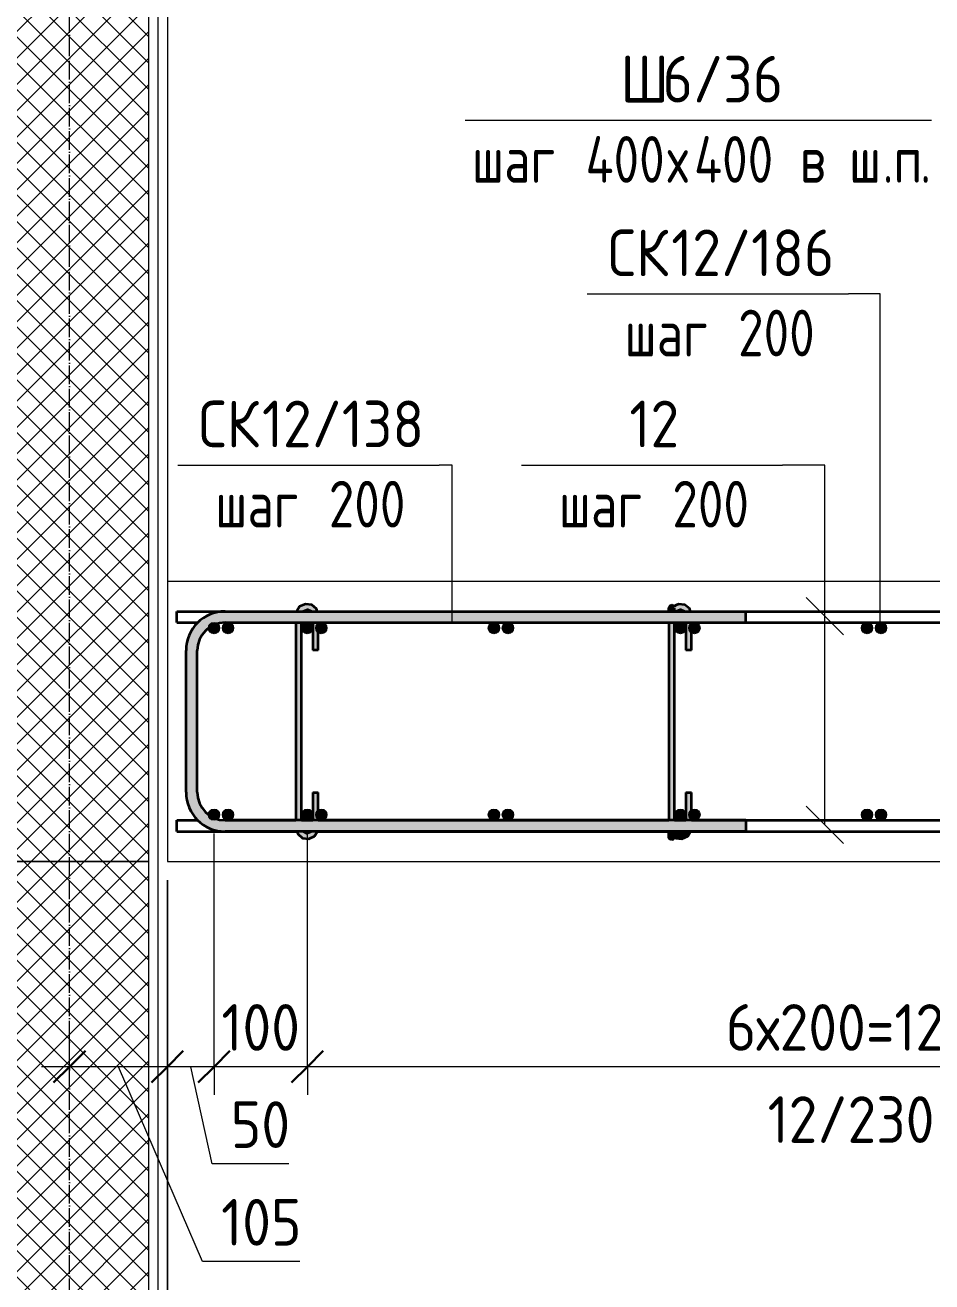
# Model space of a CAD drawing. Header units: millimetres. Extents: x 1059 to 21651, y -4238 to 7265.
# Drawn here: x 10129 to 11101, y 1519 to 2866 of the extents above; entities that cross this region are included whole.
import ezdxf

# ---------------------------------------------------------------- set-up
doc = ezdxf.new("R2010")
doc.units = ezdxf.units.MM
doc.linetypes.add('02 Штрихпунктирная _20 мм_', pattern=[25, 20, -2.5, 0, -2.5])
for name, color, linetype, lineweight in [('AA_Dim', 7, 'Continuous', 9), ('AA_Dim-20', 7, 'Continuous', 9), ('AA_Vinoska', 7, 'Continuous', 9), ('AF_Stena', 7, 'Continuous', 60), ('AF_Stena_Опалубка', 253, 'Continuous', 20), ('AF_Stena_Опалубка_Существующая', 253, 'Continuous', 20), ('KR_Armatura', 7, 'Continuous', 20), ('KR_Armatura_Tonkie', 7, 'Continuous', 20), ('KR_Fundament', 7, 'Continuous', 20), ('Оси', 7, 'Continuous', 9)]:
    doc.layers.add(name, color=color, linetype=linetype, lineweight=lineweight)
doc.styles.add('ISOCPEUR_1', font='isocpeur.TTF', dxfattribs={"width": 0.9, "height": 50})
doc.styles.add('ISOCPEUR_2', font='isocpeur.TTF', dxfattribs={"width": 0.8, "height": 50})
doc.dimstyles.new('00_Точн_3_знака__прозр__1', dxfattribs={"dimscale": 304.8, "dimtxt": 50.137748, "dimasz": 0.111549, "dimexe": 0.098425, "dimexo": 0.065617, "dimgap": 0.006562, "dimtad": 1, "dimdec": 3, "dimrnd": 0.001, "dimdsep": 46, "dimtxsty": 'ISOCPEUR_1', "dimblk1": 'OBLIQUE', "dimblk2": 'OBLIQUE', "dimsah": 1, "dimcen": 0.09, "dimdle": 0.098425, "dimazin": 0, "dimtfac": 1, "dimtdec": 4, "dimtix": 1, "dimtmove": 0, "dimatfit": 3, "dimfxl": 1, "dimtvp": 1, "dimtolj": 1, "dimtzin": 0, "dimlwd": 18, "dimlwe": 18, "dimarcsym": 2})
doc.dimstyles.new('01_Точн_3_знака__непрозр__1', dxfattribs={"dimscale": 304.8, "dimtxt": 50.137748, "dimasz": 0.111549, "dimexe": 0.098425, "dimexo": 0.065617, "dimgap": 0.019685, "dimtad": 1, "dimdec": 3, "dimrnd": 0.001, "dimdsep": 46, "dimtxsty": 'ISOCPEUR_1', "dimblk1": 'OBLIQUE', "dimblk2": 'OBLIQUE', "dimsah": 1, "dimcen": 0.09, "dimdle": 0.098425, "dimazin": 0, "dimtfac": 1, "dimtdec": 4, "dimtix": 1, "dimtmove": 0, "dimatfit": 3, "dimfxl": 1, "dimtvp": 1, "dimtfill": 1, "dimtolj": 1, "dimtzin": 0, "dimlwd": 18, "dimlwe": 18, "dimarcsym": 2})
doc.dimstyles.new('05_Округл_1мм__прозр_', dxfattribs={"dimscale": 304.8, "dimtxt": 50.137748, "dimasz": 0.111549, "dimexe": 0.098425, "dimexo": 0.065617, "dimgap": 0.006562, "dimtad": 1, "dimdec": 0, "dimdsep": 46, "dimtxsty": 'ISOCPEUR_1', "dimblk1": 'OBLIQUE', "dimblk2": 'OBLIQUE', "dimsah": 1, "dimcen": 0.09, "dimdle": 0.098425, "dimazin": 0, "dimtfac": 1, "dimtdec": 4, "dimtix": 1, "dimtmove": 0, "dimatfit": 3, "dimfxl": 1, "dimtvp": 1, "dimtolj": 1, "dimtzin": 0, "dimlwd": 18, "dimlwe": 18, "dimarcsym": 2})
doc.dimstyles.new('05_Округл_1мм__прозр__1', dxfattribs={"dimscale": 304.8, "dimtxt": 50.137748, "dimasz": 0.111549, "dimexe": 0.098425, "dimexo": 0.065617, "dimgap": 0.006562, "dimtad": 1, "dimdec": 0, "dimdsep": 46, "dimtxsty": 'ISOCPEUR_1', "dimblk1": 'OBLIQUE', "dimblk2": 'OBLIQUE', "dimsah": 1, "dimcen": 0.09, "dimdle": 0.098425, "dimazin": 0, "dimtfac": 1, "dimtdec": 4, "dimtix": 1, "dimtmove": 1, "dimatfit": 3, "dimfxl": 1, "dimtvp": 1, "dimtolj": 1, "dimtzin": 0, "dimlwd": 18, "dimlwe": 18, "dimarcsym": 2})

# ---------------------------------------------------------------- blocks, each defined once
blk = doc.blocks.new('350_Шпилька массив _НесАрм_РабПлоск_ - 350_Шпилька массив _НесАрм_РабПлоск_-4118873-КР_ФПм1_Арм_1')
at = {"layer": 'KR_Armatura_Tonkie', "lineweight": 35}
for points in [[(28.4, 3.9), (37.5, 3.9), (37.5, 6.8), (33.9, 6.8), (32.8, 6.9), (29.7, 6.2)], [(28.4, 3.9), (29.7, 1.6), (33.1, 0.9), (35.2, 1.2), (37.5, 1.3), (37.5, 3.9), (30.1, 3.9)], [(49.5, 3.9), (261.5, 3.9), (261.5, 6.9), (49.5, 6.8), (49.5, 3.9)], [(49.5, 3.2), (49.5, 0.9), (261.5, 1), (261.5, 3.9), (49.5, 3.9)], [(273.5, 4), (273.5, 3.9), (280.4, 3.9), (279.1, 6.2), (275.3, 6.9), (273.5, 6.5), (273.5, 5.5)], [(273.5, 1.1), (276.7, 1.1), (279.1, 1.6), (280.4, 3.9), (273.5, 3.8), (273.5, 1.3)]]:
    blk.add_hatch(color=256, dxfattribs=at).paths.add_polyline_path(points)
for p, q in [((261.5, 6.9), (49.5, 6.9)), ((49.5, 0.9), (261.5, 0.9))]:
    blk.add_line(p, q, dxfattribs=at)
at = {"layer": 'KR_Armatura_Tonkie', "lineweight": 35, "flags": 128}
for points in [[(28.4, 3.9), (29.8, 6.4), (31.4, 6.9)], [(31.4, 0.9), (28.9, 2.3), (28.4, 3.9)], [(37.5, 6.9), (34.8, 6.9), (31.6, 6.9), (31.4, 6.9)], [(31.4, 6.9), (33.3, 6.9), (37.5, 6.9)], [(33, 0.9), (31.6, 0.9), (31.4, 0.9)], [(31.4, 0.9), (33.3, 0.9), (37.5, 0.9)], [(273.5, 6.9), (273.9, 6.9), (277.1, 6.9), (277.4, 6.9)], [(277.4, 6.9), (275.5, 6.9), (273.5, 6.9)], [(273.5, 0.9), (273.9, 0.9), (277.1, 0.9)], [(277.4, 6.9), (279.9, 5.5), (280.4, 3.9)], [(280.4, 3.9), (279, 1.4), (278.1, 1.1)]]:
    blk.add_lwpolyline(points, dxfattribs=at)
blk = doc.blocks.new('350_Шпилька массив _НесАрм_РабПлоск_ - 350_Шпилька массив _НесАрм_РабПлоск_-4122398-КР_ФПм1_Арм_1')
at = {"layer": 'KR_Armatura_Tonkie', "lineweight": 35}
for points in [[(28.4, 3.9), (31.9, -4.6), (36.4, -6.2), (36.4, 0.2), (35.2, 0.9), (35.2, 6.9), (36.4, 7.6), (36.4, 10.2), (32.8, 10.1), (32, 10.1), (30.9, 10.1), (30.1, 8.2)], [(48.4, 10), (48.4, 9.9), (48.4, 10)], [(272.4, -1.7), (272.4, -6.4), (276.9, -4.6), (280.4, 3.9), (277.5, 10.7), (274.8, 10.1), (272.4, 10), (272.4, 7.6), (273.6, 6.9), (273.6, 0.9), (272.4, 0.2), (272.4, -1.6)], [(48.4, -7.7), (48.4, -8.1), (78.1, -8), (78.1, -2.1), (48.4, -2.2), (48.4, -7.3)], [(230.7, -5.1), (230.7, -8.1), (260.4, -7.9), (260.4, -2.1), (230.7, -2.2), (230.7, -4.3)]]:
    blk.add_hatch(color=256, dxfattribs=at).paths.add_polyline_path(points)
for p, q in [((30.7, 10.3), (30.6, 10.2)), ((48.4, 9.9), (260.4, 9.9)), ((78.1, -2.1), (48.4, -2.1)), ((48.4, -8.1), (78.1, -8.1)), ((78.1, -2.1), (78.1, -8.1)), ((260.4, -2.1), (230.7, -2.1)), ((230.7, -8.1), (230.7, -2.1)), ((230.7, -8.1), (260.4, -8.1))]:
    blk.add_line(p, q, dxfattribs=at)
at = {"layer": 'KR_Armatura_Tonkie', "lineweight": 35, "flags": 128}
for points in [[(30.6, 10.2), (29.4, 8.8), (28.5, 2.1), (31.4, -4.1), (36.4, -7.2)], [(36.4, -0.4), (36, -0.2), (34.4, 4.2), (36.4, 8.3)], [(272.4, -6.9), (274.9, -6.2), (279.3, -1), (280.2, 5.7), (277.5, 11.6)], [(272.4, 8.2), (272.7, 8), (274.4, 3.6), (272.4, -0.4)]]:
    blk.add_lwpolyline(points, dxfattribs=at)
blk = doc.blocks.new('350_Шпилька массив _НесАрм_РабПлоск_ - 350_Шпилька массив _НесАрм_РабПлоск_-V8-КР_ФПм1_Арм_1')
at = {"layer": 'KR_Armatura_Tonkie', "lineweight": 35}
for points in [[(28.4, 3.9), (31.9, -4.6), (36.4, -6.2), (36.2, 0.3), (35.2, 0.9), (35.2, 6.9), (36.4, 7.6), (36.4, 14.3), (31.9, 12.4), (30.1, 8.2)], [(48.4, 12.9), (48.4, 9.9), (260.4, 10), (260.4, 15.9), (48.4, 15.8), (48.4, 13.7)], [(272.4, 10.8), (272.4, 7.6), (273.6, 6.9), (273.6, 0.9), (272.4, 0.2), (272.4, -6.4), (276.9, -4.6), (280.4, 3.9), (276.9, 12.4), (272.4, 14), (272.4, 11.4)], [(48.4, -2.1), (48.4, -8.1), (78.1, -8), (78.1, -2.1), (58.3, -2.1)], [(230.7, -5.1), (230.7, -8.1), (260.4, -7.9), (260.4, -2.1), (230.7, -2.2), (230.7, -4.3)]]:
    blk.add_hatch(color=256, dxfattribs=at).paths.add_polyline_path(points)
for p, q in [((260.4, 15.9), (48.4, 15.9)), ((48.4, 9.9), (260.4, 9.9)), ((78.1, -2.1), (48.4, -2.1)), ((48.4, -8.1), (78.1, -8.1)), ((78.1, -2.1), (78.1, -8.1)), ((260.4, -2.1), (230.7, -2.1)), ((230.7, -8.1), (230.7, -2.1)), ((230.7, -8.1), (260.4, -8.1))]:
    blk.add_line(p, q, dxfattribs=at)
at = {"layer": 'KR_Armatura_Tonkie', "lineweight": 35, "flags": 128}
for points in [[(36.4, 14.7), (33.9, 14), (29.4, 8.8), (28.5, 2.1), (31.4, -4.1), (36.4, -7.2)], [(272.4, -6.9), (274.9, -6.2), (279.3, -1), (280.2, 5.7), (277.4, 11.9), (272.4, 15)], [(36.4, -0.4), (36, -0.2), (34.4, 4.2), (36.4, 8.3)], [(272.4, 8.2), (272.7, 8), (274.4, 3.6), (272.4, -0.4)]]:
    blk.add_lwpolyline(points, dxfattribs=at)
blk = doc.blocks.new('DIMBLOCK57-КР_ФПм1_Арм_1')
at = {"layer": 'AA_Dim-20', "lineweight": 18}
for p, q in [((10331.3, 1749.8), (10331.3, 2000)), ((10431.3, 1749.8), (10431.3, 2000)), ((11631.3, 1749.8), (11631.3, 2000)), ((10331.3, 1749.8), (10331.3, 1719.8)), ((11631.3, 1749.8), (10431.3, 1749.8)), ((10431.3, 1749.8), (10431.3, 1719.8)), ((11631.3, 1749.8), (11631.3, 1719.8))]:
    blk.add_line(p, q, dxfattribs=at)
at = {"layer": 'AA_Dim-20', "lineweight": 30}
for p, q in [((10331.3, 1749.8), (10348.3, 1766.8)), ((10431.3, 1749.8), (10448.3, 1766.8)), ((11631.3, 1749.8), (11648.3, 1766.8)), ((10331.3, 1749.8), (10314.3, 1732.8)), ((10431.3, 1749.8), (10414.3, 1732.8)), ((11631.3, 1749.8), (11614.3, 1732.8))]:
    blk.add_line(p, q, dxfattribs=at)
at = {"layer": 'AA_Dim-20', "color": 0, "lineweight": 18, "insert": (10879.9, 1817), "char_height": 50, "width": 363.262, "attachment_point": 1, "line_spacing_factor": 1.135194, "style": 'ISOCPEUR_1'}
blk.add_mtext('6х200=1200', dxfattribs=at)
blk = doc.blocks.new('_None')
blk = doc.blocks.new('DIMBLOCK58-КР_ФПм1_Арм_1')
at = {"layer": 'AA_Dim-20', "lineweight": 18}
for p, q in [((10331.3, 1749.8), (10331.3, 2000)), ((10431.3, 1749.8), (10431.3, 2000)), ((10281.3, 1749.8), (10281.3, 1950)), ((10281.3, 1749.8), (10281.3, 1719.8)), ((10431.3, 1749.8), (10331.3, 1749.8)), ((10331.3, 1749.8), (10331.3, 1719.8)), ((10431.3, 1749.8), (10431.3, 1719.8))]:
    blk.add_line(p, q, dxfattribs=at)
at = {"layer": 'AA_Dim-20', "lineweight": 30}
for p, q in [((10281.3, 1749.8), (10298.3, 1766.8)), ((10331.3, 1749.8), (10348.3, 1766.8)), ((10431.3, 1749.8), (10448.3, 1766.8)), ((10281.3, 1749.8), (10264.3, 1732.8)), ((10331.3, 1749.8), (10314.3, 1732.8)), ((10431.3, 1749.8), (10414.3, 1732.8))]:
    blk.add_line(p, q, dxfattribs=at)
at = {"layer": 'AA_Dim-20', "color": 0, "lineweight": 18, "insert": (10339.2, 1817), "char_height": 50, "width": 101.032, "attachment_point": 1, "line_spacing_factor": 1.135194, "style": 'ISOCPEUR_1'}
blk.add_mtext('100', dxfattribs=at)
blk = doc.blocks.new('DIMBLOCK59-КР_ФПм1_Арм_1')
at = {"layer": 'AA_Dim-20', "lineweight": 18}
for p, q in [((10331.3, 1749.8), (10331.3, 2000)), ((10281.3, 1749.8), (10281.3, 1950)), ((10176.3, 1749.8), (10176.3, 1779.8)), ((10176.3, 1749.8), (10176.3, 1745.8)), ((10331.3, 1749.8), (10281.3, 1749.8)), ((10281.3, 1749.8), (10281.3, 1719.8)), ((10329.2, 1645.7), (10306.3, 1749.8)), ((10331.3, 1749.8), (10331.3, 1719.8)), ((10411.6, 1645.7), (10329.2, 1645.7))]:
    blk.add_line(p, q, dxfattribs=at)
at = {"layer": 'AA_Dim-20', "lineweight": 30}
for p, q in [((10176.3, 1749.8), (10193.3, 1766.8)), ((10281.3, 1749.8), (10298.3, 1766.8)), ((10331.3, 1749.8), (10348.3, 1766.8)), ((10176.3, 1749.8), (10159.3, 1732.8)), ((10281.3, 1749.8), (10264.3, 1732.8)), ((10331.3, 1749.8), (10314.3, 1732.8))]:
    blk.add_line(p, q, dxfattribs=at)
at = {"layer": 'AA_Dim-20', "color": 0, "lineweight": 18, "insert": (10349.2, 1712.8), "char_height": 50, "width": 74.923, "attachment_point": 1, "line_spacing_factor": 1.135194, "style": 'ISOCPEUR_1'}
blk.add_mtext('50', dxfattribs=at)
blk = doc.blocks.new('DIMBLOCK60-КР_ФПм1_Арм_1')
at = {"layer": 'AA_Dim-20', "lineweight": 18}
for p, q in [((10281.3, 1749.8), (10281.3, 1950)), ((10176.3, 1749.8), (10176.3, 1779.8)), ((10281.3, 1749.8), (10146.3, 1749.8)), ((10176.3, 1749.8), (10176.3, 1745.8)), ((10318.9, 1541), (10228.8, 1749.8)), ((10281.3, 1749.8), (10281.3, 1719.8)), ((10423.1, 1541), (10318.9, 1541))]:
    blk.add_line(p, q, dxfattribs=at)
at = {"layer": 'AA_Dim-20', "lineweight": 30}
for p, q in [((10176.3, 1749.8), (10193.3, 1766.8)), ((10281.3, 1749.8), (10298.3, 1766.8)), ((10176.3, 1749.8), (10159.3, 1732.8)), ((10281.3, 1749.8), (10264.3, 1732.8))]:
    blk.add_line(p, q, dxfattribs=at)
at = {"layer": 'AA_Dim-20', "color": 0, "lineweight": 18, "insert": (10338.9, 1608.1), "char_height": 50, "width": 101.032, "attachment_point": 1, "line_spacing_factor": 1.135194, "style": 'ISOCPEUR_1'}
blk.add_mtext('105', dxfattribs=at)
blk = doc.blocks.new('042_М_Арматуры - Диам длина поз _ Шаг _засечки_-3174167-КР_ФПм1_Арм_1')
at = {"layer": 'AA_Vinoska'}
blk.add_line((-7, 0), (7, 0), dxfattribs=at)
blk = doc.blocks.new('DIMBLOCK66-КР_ФПм1_Арм_1')
at = {"layer": 'AA_Dim-20', "lineweight": 18}
for p, q in [((10281.3, 1950), (10281.3, 958.4)), ((10281.3, 988.4), (10281.3, 1950)), ((10176.3, 992.5), (10176.3, 958.4)), ((10176.3, 988.4), (10176.3, 992.5)), ((10176.3, 988.4), (10281.3, 988.4))]:
    blk.add_line(p, q, dxfattribs=at)
at = {"layer": 'AA_Dim-20', "lineweight": 30}
for p, q in [((10176.3, 988.4), (10193.3, 1005.4)), ((10281.3, 988.4), (10298.3, 1005.4)), ((10176.3, 988.4), (10159.3, 971.4)), ((10281.3, 988.4), (10264.3, 971.4))]:
    blk.add_line(p, q, dxfattribs=at)
at = {"layer": 'AA_Dim-20', "color": 0, "lineweight": 18, "insert": (10186.7, 1059.6), "char_height": 50, "width": 101.032, "attachment_point": 1, "line_spacing_factor": 1.135194, "style": 'ISOCPEUR_1', "bg_fill": 3, "box_fill_scale": 1.25, "bg_fill_color": 256, "bg_fill_true_color": 13158600, "bg_fill_transparency": 0}
blk.add_mtext('105', dxfattribs=at)
blk = doc.blocks.new('_Oblique')
at = {"color": 0, "linetype": 'ByBlock', "lineweight": -2}
blk.add_line((-0.5, -0.5), (0.5, 0.5), dxfattribs=at)
blk = doc.blocks.new('DIMBLOCK67-КР_ФПм1_Арм_1')
at = {"layer": 'AA_Dim-20', "lineweight": 18}
for p, q in [((10281.3, 1950), (10281.3, 958.4)), ((10281.3, 988.4), (10281.3, 1950)), ((11881.3, 1950), (11881.3, 958.4)), ((11881.3, 988.4), (11881.3, 1950)), ((10281.3, 988.4), (11911.3, 988.4))]:
    blk.add_line(p, q, dxfattribs=at)
at = {"layer": 'AA_Dim-20', "lineweight": 30}
for p, q in [((10281.3, 988.4), (10298.3, 1005.4)), ((11881.3, 988.4), (11898.3, 1005.4)), ((10281.3, 988.4), (10264.3, 971.4)), ((11881.3, 988.4), (11864.3, 971.4))]:
    blk.add_line(p, q, dxfattribs=at)
at = {"layer": 'AA_Dim-20', "color": 0, "lineweight": 18, "insert": (11023.6, 1059.6), "char_height": 50, "width": 138.494, "attachment_point": 1, "line_spacing_factor": 1.135194, "style": 'ISOCPEUR_1', "bg_fill": 3, "box_fill_scale": 1.25, "bg_fill_color": 256, "bg_fill_true_color": 13158600, "bg_fill_transparency": 0}
blk.add_mtext('1600', dxfattribs=at)
blk = doc.blocks.new('042_М_Арматуры - Диам длина поз _ Шаг-2260295-КР_ФПм1_Арм_1')
at = {"layer": 'AA_Vinoska'}
blk.add_line((-7, 0), (7, 0), dxfattribs=at)
blk = doc.blocks.new('042_М_Арматуры - Диам длина поз _ Комментарий _дп 25_-3935260-КР_ФПм1_Арм_1')
at = {"layer": 'AA_Vinoska'}
blk.add_line((-12.5, 0), (12.5, 0), dxfattribs=at)
blk = doc.blocks.new('DIMBLOCK71-КР_ФПм1_Арм_1')
at = {"layer": 'AA_Dim-20', "lineweight": 30}
for p, q in [((7881, 4840), (7864, 4857)), ((7881, 4840), (7898, 4823)), ((7881, 1970), (7864, 1987)), ((7881, 1970), (7898, 1953))]:
    blk.add_line(p, q, dxfattribs=at)
at = {"layer": 'AA_Dim-20', "lineweight": 18}
for p, q in [((8396.3, 4840), (7851, 4840)), ((7881, 1940), (7881, 4840)), ((7881, 4840), (8396.3, 4840)), ((10261.3, 1970), (7851, 1970)), ((7881, 1970), (10261.3, 1970))]:
    blk.add_line(p, q, dxfattribs=at)
at = {"layer": 'AA_Dim-20', "color": 0, "lineweight": 18, "insert": (7813.8, 3342.6), "char_height": 50, "width": 149.846, "attachment_point": 1, "rotation": 90, "line_spacing_factor": 1.135194, "style": 'ISOCPEUR_1'}
blk.add_mtext('2870', dxfattribs=at)

msp = doc.modelspace()

# ---------------------------------------------------------------- hatches: boundary and pattern name
at = {"layer": 'AF_Stena', "lineweight": 9}
h = msp.add_hatch(dxfattribs=at)
h.set_pattern_fill('FP_7', color=9, style=0, pattern_type=2)
h.set_pattern_definition([(45, (-10360.69, 0), (-14.142136, 14.142136), []), (135, (-10360.69, 0), (-14.142136, -14.142136), [])])
h.paths.add_polyline_path([(10261.2641, 1135), (10261.2641, 4820), (10111.2641, 4820), (10111.2641, 1135)])
at = {"layer": 'KR_Armatura'}
h = msp.add_hatch(color=256, dxfattribs=at)
edge = h.paths.add_edge_path()
edge.add_arc((10331.2641, 2220), 6, 0, 360)
for points in [[(10328.2641, 2214.8038), (10334.2641, 2214.8038), (10337.2641, 2220), (10334.2641, 2225.1962), (10328.2641, 2225.1962), (10325.2641, 2220)], [(10343.2641, 2214.8038), (10349.2641, 2214.8038), (10352.2641, 2220), (10349.2641, 2225.1962), (10343.2641, 2225.1962), (10340.2641, 2220)], [(10434.2641, 2214.8038), (10437.2641, 2220), (10434.2641, 2225.1962), (10428.2641, 2225.1962), (10425.2641, 2220), (10428.2641, 2214.8038)], [(10449.2641, 2214.8038), (10452.2495, 2220.0253), (10449.2641, 2225.1962), (10443.2641, 2225.1962), (10440.2641, 2220), (10443.2641, 2214.8038)], [(10628.2641, 2214.8038), (10634.2641, 2214.8038), (10637.2641, 2220), (10634.2641, 2225.1962), (10628.2641, 2225.1962), (10625.2641, 2220)], [(10643.2641, 2214.8038), (10649.2641, 2214.8038), (10652.2641, 2220), (10649.2641, 2225.1962), (10643.2641, 2225.1962), (10640.2641, 2220)], [(10831.811, 2214.8038), (10834.2641, 2214.8038), (10837.2641, 2220), (10834.2641, 2225.1962), (10828.2641, 2225.1962), (10825.2641, 2220), (10828.2641, 2214.8038)], [(10849.2641, 2214.8038), (10852.2641, 2220), (10849.2641, 2225.1962), (10843.2641, 2225.1962), (10840.2641, 2220), (10843.2641, 2214.8038)], [(11028.2641, 2214.8038), (11034.2641, 2214.8038), (11037.2641, 2220), (11034.2641, 2225.1962), (11028.2641, 2225.1962), (11025.2641, 2220)], [(11043.2641, 2214.8038), (11049.2641, 2214.8038), (11052.2641, 2220), (11049.2641, 2225.1962), (11043.2641, 2225.1962), (11040.2641, 2220)], [(10328.2641, 2014.8038), (10334.2641, 2014.8038), (10337.2641, 2020), (10334.2641, 2025.1962), (10328.2641, 2025.1962), (10325.2641, 2020)], [(10343.2641, 2014.8038), (10349.2641, 2014.8038), (10352.2641, 2020), (10349.2641, 2025.1962), (10343.2641, 2025.1962), (10340.2641, 2020)], [(10428.2641, 2014.8038), (10434.2641, 2014.8038), (10437.2641, 2020), (10434.2641, 2025.1962), (10428.2641, 2025.1962), (10425.2641, 2020)], [(10443.2641, 2014.8038), (10449.2641, 2014.8038), (10452.2495, 2020.0253), (10449.2641, 2025.1962), (10443.2641, 2025.1962), (10440.2641, 2020)], [(10628.2641, 2014.8038), (10634.2641, 2014.8038), (10637.2641, 2020), (10634.2641, 2025.1962), (10628.2641, 2025.1962), (10625.2641, 2020)], [(10643.2641, 2014.8038), (10649.2641, 2014.8038), (10652.2641, 2020), (10649.2641, 2025.1962), (10643.2641, 2025.1962), (10640.2641, 2020)], [(10828.2641, 2014.8038), (10834.2641, 2014.8038), (10837.2641, 2020), (10834.2641, 2025.1962), (10828.2641, 2025.1962), (10825.2641, 2020)], [(10843.2641, 2014.8038), (10849.2641, 2014.8038), (10852.2641, 2020), (10849.2641, 2025.1962), (10843.2641, 2025.1962), (10840.2641, 2020), (10840.638, 2019.3523)], [(11028.2641, 2014.8038), (11034.2641, 2014.8038), (11037.2641, 2020), (11034.2641, 2025.1962), (11028.2641, 2025.1962), (11025.2641, 2020)], [(11043.2641, 2014.8038), (11049.2641, 2014.8038), (11052.2641, 2020), (11049.2641, 2025.1962), (11043.2641, 2025.1962), (11040.2641, 2020)]]:
    msp.add_hatch(color=256, dxfattribs=at).paths.add_polyline_path(points)
h = msp.add_hatch(color=256, dxfattribs=at)
edge = h.paths.add_edge_path()
edge.add_arc((10346.2641, 2220), 6, 0, 360)
h = msp.add_hatch(color=256, dxfattribs=at)
edge = h.paths.add_edge_path()
edge.add_arc((10431.2641, 2220), 6, 0, 360)
h = msp.add_hatch(color=256, dxfattribs=at)
edge = h.paths.add_edge_path()
edge.add_arc((10446.2641, 2220), 6, 0, 360)
h = msp.add_hatch(color=256, dxfattribs=at)
edge = h.paths.add_edge_path()
edge.add_arc((10631.2641, 2220), 6, 0, 360)
h = msp.add_hatch(color=256, dxfattribs=at)
edge = h.paths.add_edge_path()
edge.add_arc((10646.2641, 2220), 6, 0, 360)
h = msp.add_hatch(color=256, dxfattribs=at)
edge = h.paths.add_edge_path()
edge.add_arc((10831.2641, 2220), 6, 0, 360)
h = msp.add_hatch(color=256, dxfattribs=at)
edge = h.paths.add_edge_path()
edge.add_arc((10846.2641, 2220), 6, 0, 360)
h = msp.add_hatch(color=256, dxfattribs=at)
edge = h.paths.add_edge_path()
edge.add_arc((11031.2641, 2220), 6, 0, 360)
h = msp.add_hatch(color=256, dxfattribs=at)
edge = h.paths.add_edge_path()
edge.add_arc((11046.2641, 2220), 6, 0, 360)
h = msp.add_hatch(color=256, dxfattribs=at)
edge = h.paths.add_edge_path()
edge.add_arc((10331.2641, 2020), 6, 0, 360)
h = msp.add_hatch(color=256, dxfattribs=at)
edge = h.paths.add_edge_path()
edge.add_arc((10346.2641, 2020), 6, 0, 360)
h = msp.add_hatch(color=256, dxfattribs=at)
edge = h.paths.add_edge_path()
edge.add_arc((10431.2641, 2020), 6, 0, 360)
h = msp.add_hatch(color=256, dxfattribs=at)
edge = h.paths.add_edge_path()
edge.add_arc((10446.2641, 2020), 6, 0, 360)
h = msp.add_hatch(color=256, dxfattribs=at)
edge = h.paths.add_edge_path()
edge.add_arc((10631.2641, 2020), 6, 0, 360)
h = msp.add_hatch(color=256, dxfattribs=at)
edge = h.paths.add_edge_path()
edge.add_arc((10646.2641, 2020), 6, 0, 360)
h = msp.add_hatch(color=256, dxfattribs=at)
edge = h.paths.add_edge_path()
edge.add_arc((10831.2641, 2020), 6, 0, 360)
h = msp.add_hatch(color=256, dxfattribs=at)
edge = h.paths.add_edge_path()
edge.add_arc((10846.2641, 2020), 6, 0, 360)
h = msp.add_hatch(color=256, dxfattribs=at)
edge = h.paths.add_edge_path()
edge.add_arc((11031.2641, 2020), 6, 0, 360)
h = msp.add_hatch(color=256, dxfattribs=at)
edge = h.paths.add_edge_path()
edge.add_arc((11046.2641, 2020), 6, 0, 360)
at = {"layer": 'KR_Armatura_Tonkie'}
for color, points in [(250, [(10313.2641, 2196), (10314.2863, 2203.7646), (10317.2833, 2211), (10322.0509, 2217.2132), (10328.2641, 2221.9808), (10335.4995, 2224.9778), (10343.2641, 2226), (10343.2641, 2238), (10332.3937, 2236.5689), (10322.2641, 2232.3731), (10313.5656, 2225.6985), (10306.891, 2217), (10302.6952, 2206.8704), (10301.2641, 2196), (10311.0173, 2196)]), (250, [(10901.2641, 2226), (10901.2641, 2238), (10343.2641, 2238), (10343.2641, 2226), (10875.9461, 2226)]), (250, [(10313.2641, 2044), (10313.2641, 2196), (10301.2641, 2196), (10301.2641, 2044), (10311.0173, 2044)]), (250, [(10343.2641, 2002), (10343.2641, 2014), (10335.4995, 2015.0222), (10328.2641, 2018.0192), (10322.0509, 2022.7868), (10317.2833, 2029), (10314.2863, 2036.2354), (10313.2641, 2044), (10301.2641, 2044), (10302.6952, 2033.1296), (10306.891, 2023), (10313.5656, 2014.3015), (10322.2641, 2007.6269), (10332.3937, 2003.4311)]), (256, [(10901.2641, 2002), (10901.2641, 2014), (10343.2641, 2014), (10343.2641, 2002), (10875.9461, 2002)])]:
    msp.add_hatch(color=color, dxfattribs=at).paths.add_polyline_path(points)

# ---------------------------------------------------------------- linework, layer by layer
at = {"layer": 'AA_Vinoska'}
for p, q in [((11045.1852, 2578.335), (11011.2388, 2578.335)), ((11045.1852, 2214.4324), (11045.1852, 2578.335)), ((10586.5976, 2394.8756), (10572.4533, 2394.8756)), ((10586.5976, 2227.4673), (10586.5976, 2394.8756)), ((10986.1194, 2394.8756), (10940.7647, 2394.8756)), ((10986.1091, 2394.8756), (10940.7647, 2394.8756)), ((10986.1091, 2232.7747), (10986.1091, 2394.8756)), ((10986.1194, 2009.2384), (10986.1194, 2394.8756)), ((10986.1091, 2232.7747), (10966.1091, 2252.7747)), ((10986.1091, 2232.7747), (11006.1091, 2212.7747)), ((10986.1194, 2009.2384), (10966.1194, 2029.2384)), ((10986.1194, 2009.2384), (11006.1194, 1989.2384))]:
    msp.add_line(p, q, dxfattribs=at)
at = {"layer": 'AF_Stena_Опалубка'}
for p, q in [((11681.2641, 2270), (10281.2641, 2270)), ((10281.2641, 2270), (10281.2641, 1970)), ((10281.2641, 1970), (11681.2641, 1970))]:
    msp.add_line(p, q, dxfattribs=at)
at = {"layer": 'AF_Stena_Опалубка_Существующая', "color": 254}
for p, q in [((10271.2641, 1125), (10271.2641, 4830)), ((10261.2641, 1135), (10261.2641, 4820))]:
    msp.add_line(p, q, dxfattribs=at)
at = {"layer": 'KR_Armatura'}
for p, q in [((10328.2641, 2225.1962), (10325.2641, 2220)), ((10334.2641, 2225.1962), (10328.2641, 2225.1962)), ((10337.2641, 2220), (10334.2641, 2225.1962)), ((10343.2641, 2225.1962), (10340.2641, 2220)), ((10349.2641, 2225.1962), (10343.2641, 2225.1962)), ((10352.2641, 2220), (10349.2641, 2225.1962)), ((10428.2641, 2225.1962), (10425.2641, 2220)), ((10434.2641, 2225.1962), (10428.2641, 2225.1962)), ((10437.2641, 2220), (10434.2641, 2225.1962)), ((10443.2641, 2225.1962), (10440.2641, 2220)), ((10449.2641, 2225.1962), (10443.2641, 2225.1962)), ((10452.2495, 2220.0253), (10449.2641, 2225.1962)), ((10628.2641, 2225.1962), (10625.2641, 2220)), ((10634.2641, 2225.1962), (10628.2641, 2225.1962)), ((10637.2641, 2220), (10634.2641, 2225.1962)), ((10643.2641, 2225.1962), (10640.2641, 2220)), ((10649.2641, 2225.1962), (10643.2641, 2225.1962)), ((10652.2641, 2220), (10649.2641, 2225.1962)), ((10828.2641, 2225.1962), (10825.2641, 2220)), ((10834.2641, 2225.1962), (10828.2641, 2225.1962)), ((10837.2641, 2220), (10834.2641, 2225.1962)), ((10843.2641, 2225.1962), (10840.2641, 2220)), ((10849.2641, 2225.1962), (10843.2641, 2225.1962)), ((10852.2641, 2220), (10849.2641, 2225.1962)), ((11028.2641, 2225.1962), (11025.2641, 2220)), ((11034.2641, 2225.1962), (11028.2641, 2225.1962)), ((11037.2641, 2220), (11034.2641, 2225.1962)), ((11043.2641, 2225.1962), (11040.2641, 2220)), ((11049.2641, 2225.1962), (11043.2641, 2225.1962)), ((11052.2641, 2220), (11049.2641, 2225.1962)), ((10325.2641, 2220), (10328.2641, 2214.8038)), ((10328.2641, 2214.8038), (10334.2641, 2214.8038)), ((10334.2641, 2214.8038), (10337.2641, 2220)), ((10340.2641, 2220), (10343.2641, 2214.8038)), ((10343.2641, 2214.8038), (10349.2641, 2214.8038)), ((10349.2641, 2214.8038), (10352.2641, 2220)), ((10425.2641, 2220), (10428.2641, 2214.8038)), ((10428.2641, 2214.8038), (10434.2641, 2214.8038)), ((10434.2641, 2214.8038), (10437.2641, 2220)), ((10440.2641, 2220), (10443.2641, 2214.8038)), ((10443.2641, 2214.8038), (10449.2641, 2214.8038)), ((10449.2641, 2214.8038), (10452.2495, 2220.0253)), ((10625.2641, 2220), (10628.2641, 2214.8038)), ((10628.2641, 2214.8038), (10634.2641, 2214.8038)), ((10634.2641, 2214.8038), (10637.2641, 2220)), ((10640.2641, 2220), (10643.2641, 2214.8038)), ((10643.2641, 2214.8038), (10649.2641, 2214.8038)), ((10649.2641, 2214.8038), (10652.2641, 2220)), ((10825.2641, 2220), (10828.2641, 2214.8038)), ((10828.2641, 2214.8038), (10831.811, 2214.8038)), ((10831.811, 2214.8038), (10834.2641, 2214.8038)), ((10834.2641, 2214.8038), (10837.2641, 2220)), ((10840.2641, 2220), (10843.2641, 2214.8038)), ((10843.2641, 2214.8038), (10849.2641, 2214.8038)), ((10849.2641, 2214.8038), (10852.2641, 2220)), ((11025.2641, 2220), (11028.2641, 2214.8038)), ((11028.2641, 2214.8038), (11034.2641, 2214.8038)), ((11034.2641, 2214.8038), (11037.2641, 2220)), ((11040.2641, 2220), (11043.2641, 2214.8038)), ((11043.2641, 2214.8038), (11049.2641, 2214.8038)), ((11049.2641, 2214.8038), (11052.2641, 2220)), ((10328.2641, 2025.1962), (10325.2641, 2020)), ((10334.2641, 2025.1962), (10328.2641, 2025.1962)), ((10337.2641, 2020), (10334.2641, 2025.1962)), ((10343.2641, 2025.1962), (10340.2641, 2020)), ((10349.2641, 2025.1962), (10343.2641, 2025.1962)), ((10352.2641, 2020), (10349.2641, 2025.1962)), ((10428.2641, 2025.1962), (10425.2641, 2020)), ((10434.2641, 2025.1962), (10428.2641, 2025.1962)), ((10437.2641, 2020), (10434.2641, 2025.1962)), ((10443.2641, 2025.1962), (10440.2641, 2020)), ((10449.2641, 2025.1962), (10443.2641, 2025.1962)), ((10452.2495, 2020.0253), (10449.2641, 2025.1962)), ((10628.2641, 2025.1962), (10625.2641, 2020)), ((10634.2641, 2025.1962), (10628.2641, 2025.1962)), ((10637.2641, 2020), (10634.2641, 2025.1962)), ((10643.2641, 2025.1962), (10640.2641, 2020)), ((10649.2641, 2025.1962), (10643.2641, 2025.1962)), ((10652.2641, 2020), (10649.2641, 2025.1962)), ((10828.2641, 2025.1962), (10825.2641, 2020)), ((10834.2641, 2025.1962), (10828.2641, 2025.1962)), ((10837.2641, 2020), (10834.2641, 2025.1962)), ((10843.2641, 2025.1962), (10840.2641, 2020)), ((10849.2641, 2025.1962), (10843.2641, 2025.1962)), ((10852.2641, 2020), (10849.2641, 2025.1962)), ((11028.2641, 2025.1962), (11025.2641, 2020)), ((11034.2641, 2025.1962), (11028.2641, 2025.1962)), ((11037.2641, 2020), (11034.2641, 2025.1962)), ((11043.2641, 2025.1962), (11040.2641, 2020)), ((11049.2641, 2025.1962), (11043.2641, 2025.1962)), ((11052.2641, 2020), (11049.2641, 2025.1962)), ((10325.2641, 2020), (10328.2641, 2014.8038)), ((10328.2641, 2014.8038), (10334.2641, 2014.8038)), ((10334.2641, 2014.8038), (10337.2641, 2020)), ((10340.2641, 2020), (10343.2641, 2014.8038)), ((10343.2641, 2014.8038), (10349.2641, 2014.8038)), ((10349.2641, 2014.8038), (10352.2641, 2020)), ((10425.2641, 2020), (10428.2641, 2014.8038)), ((10428.2641, 2014.8038), (10434.2641, 2014.8038)), ((10434.2641, 2014.8038), (10437.2641, 2020)), ((10440.2641, 2020), (10443.2641, 2014.8038)), ((10443.2641, 2014.8038), (10449.2641, 2014.8038)), ((10449.2641, 2014.8038), (10452.2495, 2020.0253)), ((10625.2641, 2020), (10628.2641, 2014.8038)), ((10628.2641, 2014.8038), (10634.2641, 2014.8038)), ((10634.2641, 2014.8038), (10637.2641, 2020)), ((10640.2641, 2020), (10643.2641, 2014.8038)), ((10643.2641, 2014.8038), (10649.2641, 2014.8038)), ((10649.2641, 2014.8038), (10652.2641, 2020)), ((10825.2641, 2020), (10828.2641, 2014.8038)), ((10828.2641, 2014.8038), (10834.2641, 2014.8038)), ((10834.2641, 2014.8038), (10837.2641, 2020)), ((10840.2641, 2020), (10840.638, 2019.3523)), ((10840.638, 2019.3523), (10843.2641, 2014.8038)), ((10843.2641, 2014.8038), (10849.2641, 2014.8038)), ((10849.2641, 2014.8038), (10852.2641, 2020)), ((11025.2641, 2020), (11028.2641, 2014.8038)), ((11028.2641, 2014.8038), (11034.2641, 2014.8038)), ((11034.2641, 2014.8038), (11037.2641, 2020)), ((11040.2641, 2020), (11043.2641, 2014.8038)), ((11043.2641, 2014.8038), (11049.2641, 2014.8038)), ((11049.2641, 2014.8038), (11052.2641, 2020))]:
    msp.add_line(p, q, dxfattribs=at)
for centre in [(10331.2641, 2220), (10346.2641, 2220), (10431.2641, 2220), (10446.2641, 2220), (10631.2641, 2220), (10646.2641, 2220), (10831.2641, 2220), (10846.2641, 2220), (11031.2641, 2220), (11046.2641, 2220), (10331.2641, 2020), (10346.2641, 2020), (10431.2641, 2020), (10446.2641, 2020), (10631.2641, 2020), (10646.2641, 2020), (10831.2641, 2020), (10846.2641, 2020), (11031.2641, 2020), (11046.2641, 2020)]:
    msp.add_circle(centre, 6, dxfattribs=at)
at = {"layer": 'KR_Armatura_Tonkie', "lineweight": 35}
for p, q in [((10291.2641, 2238), (10420.6803, 2238)), ((10291.2641, 2226), (10291.2641, 2238)), ((10343.2641, 2238), (10901.2641, 2238)), ((10427.3329, 2238), (10434.5955, 2238)), ((10441.3666, 2238), (10819.0629, 2238)), ((10827.3329, 2238), (10834.7141, 2238)), ((10841.3666, 2238), (11220.6803, 2238)), ((10901.2641, 2226), (10901.2641, 2238)), ((10291.2641, 2226), (10313.9586, 2226)), ((10343.2641, 2226), (10419.0271, 2226)), ((10343.2641, 2226), (10901.2641, 2226)), ((10425.0235, 2226), (10437.0451, 2226)), ((10443.0018, 2226), (10818.8891, 2226)), ((10825.0235, 2226), (10837.0451, 2226)), ((10843.0018, 2226), (11219.0271, 2226)), ((10301.2641, 2044), (10301.2641, 2196)), ((10313.2641, 2044), (10313.2641, 2196)), ((10291.2641, 2014), (10313.9586, 2014)), ((10291.2641, 2002), (10291.2641, 2014)), ((10343.2641, 2014), (10419.0235, 2014)), ((10901.2641, 2014), (10343.2641, 2014)), ((10425.0199, 2014), (10437.0235, 2014)), ((10443.0235, 2014), (10818.8891, 2014)), ((10825.0199, 2014), (10837.0235, 2014)), ((10843.0235, 2014), (11149.2641, 2014)), ((10901.2641, 2014), (10901.2641, 2002)), ((10291.2641, 2002), (10420.6803, 2002)), ((10901.2641, 2002), (10343.2641, 2002)), ((10427.3329, 2002), (10434.5955, 2002)), ((10441.3666, 2002), (10819.0336, 2002)), ((10827.3975, 2002), (10834.7141, 2002)), ((10841.3666, 2002), (11220.6803, 2002))]:
    msp.add_line(p, q, dxfattribs=at)
for centre, radius, start, end in [((10343.2641, 2196), 42, 90, 180), ((10343.2641, 2196), 30, 90, 180), ((10343.2641, 2044), 42, 180, 270), ((10343.2641, 2044), 30, 180, 270)]:
    msp.add_arc(centre, radius, start, end, dxfattribs=at)
at = {"layer": 'KR_Fundament'}
for p, q in [((10281.2641, 4840), (10281.2641, 1970)), ((10281.2641, 1970), (11881.2641, 1970))]:
    msp.add_line(p, q, dxfattribs=at)
at = {"layer": 'Оси', "linetype": '02 Штрихпунктирная _20 мм_'}
msp.add_line((10176.2641, 950.5785), (10176.2641, 7070), dxfattribs=at)

# ---------------------------------------------------------------- block references
at = {"layer": 'AA_Vinoska', "xscale": 19.99999999999999, "yscale": 19.99999999999999, "zscale": 19.99999999999999}
for name, p in [('042_М_Арматуры - Диам длина поз _ Комментарий _дп 25_-3935260-КР_ФПм1_Арм_1', (10850.5423, 2764.4432)), ('042_М_Арматуры - Диам длина поз _ Шаг-2260295-КР_ФПм1_Арм_1', (10871.2388, 2578.335)), ('042_М_Арматуры - Диам длина поз _ Шаг-2260295-КР_ФПм1_Арм_1', (10432.4533, 2394.8756)), ('042_М_Арматуры - Диам длина поз _ Шаг _засечки_-3174167-КР_ФПм1_Арм_1', (10800.7647, 2394.8756))]:
    msp.add_blockref(name, p, dxfattribs=at)
at = {"layer": 'KR_Armatura_Tonkie', "lineweight": 35}
for name, p, rotation in [('350_Шпилька массив _НесАрм_РабПлоск_ - 350_Шпилька массив _НесАрм_РабПлоск_-V8-КР_ФПм1_Арм_1', (10434.9338, 1965.6238), 89.99999999999979), ('350_Шпилька массив _НесАрм_РабПлоск_ - 350_Шпилька массив _НесАрм_РабПлоск_-4118873-КР_ФПм1_Арм_1', (10825.7994, 1964.5054), 90.0000000000002), ('350_Шпилька массив _НесАрм_РабПлоск_ - 350_Шпилька массив _НесАрм_РабПлоск_-4122398-КР_ФПм1_Арм_1', (10834.9338, 1965.6238), 89.99999999999979)]:
    msp.add_blockref(name, p, dxfattribs=dict(at, rotation=rotation))

# ---------------------------------------------------------------- texts
at = {"layer": 'AA_Vinoska', "char_height": 50, "attachment_point": 1}
for s, insert, width, style in [('\\fISOCPEUR|b0|i0|c204|p34|;\\W.9;Ш', (10766.8551, 2833.4482), 54.835425, 'ISOCPEUR_1'), ('6/36', (10812.0989, 2833.4482), 155.84805, 'ISOCPEUR_1'), (' 400', (10704.0035, 2747.4671), 137.2489, 'ISOCPEUR_2'), ('400 ', (10845.8201, 2747.4671), 137.2489, 'ISOCPEUR_2'), ('\\fISOCPEUR|b0|i0|c204|p34|;\\W.8; ', (10987.6368, 2747.4671), 29.5021, 'ISOCPEUR_2'), ('шаг', (10607.6951, 2747.4671), 116.7257, 'ISOCPEUR_2'), ('\\fISOCPEUR|b0|i0|c204|p34|;\\W.8;х', (10817.2451, 2747.4671), 34.6329, 'ISOCPEUR_2'), ('\\fISOCPEUR|b0|i0|c204|p34|;\\W.8;в', (10959.0618, 2747.4671), 34.6329, 'ISOCPEUR_2'), ('\\fISOCPEUR|b0|i0|c204|p34|;\\W.8;ш', (11011.9785, 2747.4671), 43.6118, 'ISOCPEUR_2'), ('\\fISOCPEUR|b0|i0|c204|p34|;\\W.8;п', (11059.6035, 2747.4671), 34.6329, 'ISOCPEUR_2'), ('\\fISOCPEUR|b0|i0|c204|p34|;\\W.8;.', (11047.9618, 2747.4671), 14.1097, 'ISOCPEUR_2'), ('\\fISOCPEUR|b0|i0|c204|p34|;\\W.8;.', (11088.1785, 2747.4671), 14.1097, 'ISOCPEUR_2'), ('СК', (10753.5316, 2647.3399), 82.253137, 'ISOCPEUR_1'), ('12/186', (10821.3973, 2647.3399), 210.683475, 'ISOCPEUR_1'), (' 200', (10867.58, 2561.3589), 133.4008, 'ISOCPEUR_2'), ('шаг', (10771.2716, 2561.3589), 116.7257, 'ISOCPEUR_2'), ('СК', (10314.7461, 2463.8806), 82.253137, 'ISOCPEUR_1'), ('12/138', (10382.6117, 2463.8806), 210.683475, 'ISOCPEUR_1'), ('12', (10776.5675, 2463.8806), 66.379725, 'ISOCPEUR_1'), (' 200', (10428.7944, 2377.8995), 133.4008, 'ISOCPEUR_2'), (' 200', (10797.1058, 2377.8995), 133.4008, 'ISOCPEUR_2'), ('шаг', (10332.4861, 2377.8995), 116.7257, 'ISOCPEUR_2'), ('шаг', (10700.7975, 2377.8995), 116.7257, 'ISOCPEUR_2'), ('12/230', (10924.6704, 1718.195), 222.227775, 'ISOCPEUR_1')]:
    msp.add_mtext(s, dxfattribs=dict(at, insert=insert, width=width, style=style))

# ---------------------------------------------------------------- dimensions: what is measured, and where the dimension line sits
at = {"layer": 'AA_Dim', "lineweight": 18}
for base, p1, p2, text, override, picture, middle in [((10281.2641, 1749.815), (10331.2641, 2020), (10281.2641, 1970), '50', {"dimpost": '<>', "dimblk1": 'None', "dimblk2": 'None', "dimsah": 1, "dimfxl": 70.710678}, 'DIMBLOCK59-КР_ФПм1_Арм_1', (10386.6218, 1679.4696)), ((10176.2641, 1749.815), (10281.2641, 1970), (10176.2641, 1725.7734), '105', {"dimpost": '<>', "dimblk1": 'None', "dimblk2": 'None', "dimsah": 1, "dimfxl": 265.841403}, 'DIMBLOCK60-КР_ФПм1_Арм_1', (10389.4553, 1574.8015))]:
    dim = msp.add_linear_dim(base=base, p1=p1, p2=p2, text=text, dimstyle='05_Округл_1мм__прозр__1', override=override, dxfattribs=at)
    dim.commit()
    dim.dimension.update_dxf_attribs({"geometry": picture, "text_midpoint": middle, "dimtype": 160})
for base, p1, p2, text, override, picture, middle in [((10331.2641, 1749.815), (10431.2641, 2020), (10331.2641, 2020), '100', {"dimpost": '<>', "dimblk1": 'None', "dimblk2": 'None', "dimsah": 1, "dimfxl": 100}, 'DIMBLOCK58-КР_ФПм1_Арм_1', (10381.2641, 1776.815)), ((10431.2641, 1749.815), (11631.2641, 2020), (10431.2641, 2020), '6х200=1200', {"dimpost": '<>', "dimblk1": 'None', "dimblk2": 'None', "dimsah": 1, "dimfxl": 1200}, 'DIMBLOCK57-КР_ФПм1_Арм_1', (11031.2641, 1776.815))]:
    dim = msp.add_linear_dim(base=base, p1=p1, p2=p2, text=text, dimstyle='05_Округл_1мм__прозр_', override=override, dxfattribs=at)
    dim.commit()
    dim.dimension.update_dxf_attribs({"geometry": picture, "text_midpoint": middle})

# ---------------------------------------------------------------- next in the draw order: dimensions: what is measured, and where the dimension line sits
dim = msp.add_linear_dim(base=(10281.2641, 988.4278), p1=(10176.2641, 1012.4694), p2=(10281.2641, 1970), dimstyle='01_Точн_3_знака__непрозр__1', override={"dimpost": '<>', "dimfxl": 963.270397}, dxfattribs=at)
dim.commit()
dim.dimension.update_dxf_attribs({"geometry": 'DIMBLOCK66-КР_ФПм1_Арм_1', "text_midpoint": (10228.7641, 1019.4278)})

# ---------------------------------------------------------------- next in the draw order: dimensions: what is measured, and where the dimension line sits
dim = msp.add_linear_dim(base=(11881.2641, 988.4278), p1=(10281.2641, 1970), p2=(11881.2641, 1970), dimstyle='01_Точн_3_знака__непрозр__1', override={"dimpost": '<>', "dimfxl": 1600}, dxfattribs=at)
dim.commit()
dim.dimension.update_dxf_attribs({"geometry": 'DIMBLOCK67-КР_ФПм1_Арм_1', "text_midpoint": (11081.2641, 1019.4278)})

# ---------------------------------------------------------------- next in the draw order: dimensions: what is measured, and where the dimension line sits
dim = msp.add_linear_dim(base=(7880.9677, 4840), p1=(10281.2641, 1970), p2=(8416.2641, 4840), angle=90, dimstyle='00_Точн_3_знака__прозр__1', override={"dimpost": '<>', "dimfxl": 3422.736478}, dxfattribs=at)
dim.commit()
dim.dimension.update_dxf_attribs({"geometry": 'DIMBLOCK71-КР_ФПм1_Арм_1', "text_midpoint": (7853.9677, 3405)})

doc.saveas('drawing.dxf')
